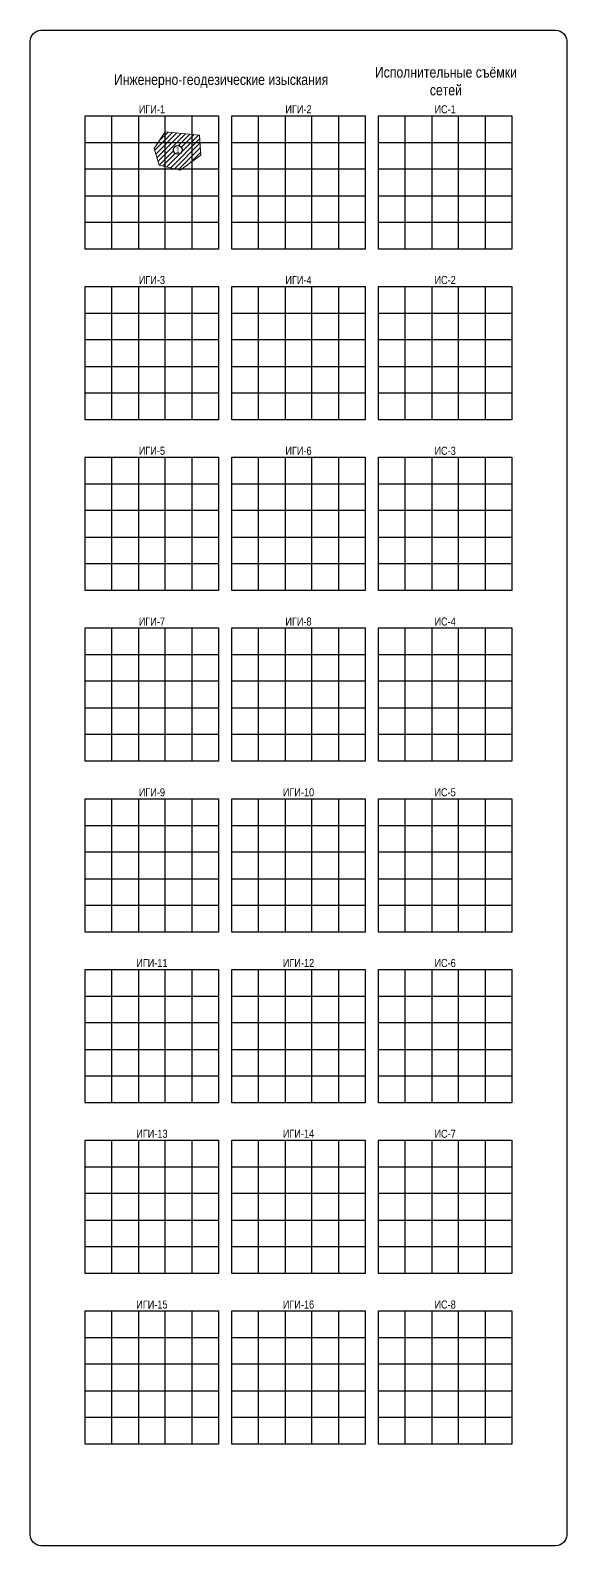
# Model space of a CAD drawing. Header units: metres. Extents: x -331 to 695, y -18 to 691.
# Drawn here: x 265 to 365.6, y -18 to 266 of the extents above; entities that cross this region are included whole.
import ezdxf
from ezdxf.enums import TextEntityAlignment as Align

# ---------------------------------------------------------------- set-up
doc = ezdxf.new("R2010")
doc.units = ezdxf.units.M
doc.linetypes.add('СП_Граница маскировки', pattern=[3, 0, -3])
doc.layers.add('21 Формуляр', color=7, linetype='Continuous')
doc.styles.add('СП_Р', font='ARIALN.TTF')

# ---------------------------------------------------------------- blocks, each defined once
blk = doc.blocks.new('СП_Картограмма')
at = {"color": 0, "linetype": 'ByBlock', "lineweight": -2}
for p, q in [((-80, 0), (-55, 0)), ((-80, -25), (-80, 0)), ((-75, -25), (-75, 0)), ((-70, 0), (-70, -25)), ((-65, -25), (-65, 0)), ((-60, 0), (-60, -25)), ((-55, 0), (-55, -25)), ((-52.5, -25), (-52.5, 0)), ((-52.5, 0), (-27.5, 0)), ((-47.5, -25), (-47.5, 0)), ((-42.5, 0), (-42.5, -25)), ((-37.5, -25), (-37.5, 0)), ((-32.5, 0), (-32.5, -25)), ((-27.5, 0), (-27.5, -25)), ((-25, -25), (-25, 0)), ((-25, 0), (0, 0)), ((-20, -25), (-20, 0)), ((-15, 0), (-15, -25)), ((-10, -25), (-10, 0)), ((-5, 0), (-5, -25)), ((0, 0), (0, -25)), ((-80, -5), (-55, -5)), ((-52.5, -5), (-27.5, -5)), ((-25, -5), (0, -5)), ((-55, -10), (-80, -10)), ((-27.5, -10), (-52.5, -10)), ((0, -10), (-25, -10)), ((-80, -15), (-55, -15)), ((-52.5, -15), (-27.5, -15)), ((-25, -15), (0, -15)), ((-55, -20), (-80, -20)), ((-27.5, -20), (-52.5, -20)), ((0, -20), (-25, -20)), ((-55, -25), (-80, -25)), ((-27.5, -25), (-52.5, -25)), ((0, -25), (-25, -25))]:
    blk.add_line(p, q, dxfattribs=at)
at = {"color": 0, "style": 'СП_Р'}
for tag, p in [('ИГИ_1', (-67.5, 0)), ('ИГИ_2', (-40, 0)), ('ИЧ_1', (-12.5, 0))]:
    blk.add_attdef(tag, text='', height=1.5, dxfattribs=at).set_placement(p, align=Align.BOTTOM_CENTER)
blk = doc.blocks.new('СП_Номер съемки')
at = {"color": 0, "linetype": 'СП_Граница маскировки', "lineweight": 0}
blk.add_wipeout([(0, 1.25), (-0.48, 1.15), (-0.88, 0.88), (-1.16, 0.48), (-1.25, 0), (-1.15, -0.48), (-0.88, -0.88), (-0.48, -1.16), (0, -1.25), (0.48, -1.15), (0.88, -0.88), (1.16, -0.48), (1.25, 0), (1.15, 0.48), (0.88, 0.88), (0.48, 1.16)], dxfattribs=at)
at = {"color": 0, "linetype": 'ByBlock', "lineweight": -2}
blk.add_circle((0, 0), 1.25, dxfattribs=at)
at = {"color": 0, "linetype": 'ByBlock', "lineweight": -2, "style": 'СП_Р'}
blk.add_attdef('№', text='', height=1.5, dxfattribs=at).set_placement((0, 0), align=Align.MIDDLE_CENTER)

msp = doc.modelspace()

# ---------------------------------------------------------------- hatches: boundary and pattern name
at = {"layer": '21 Формуляр'}
h = msp.add_hatch(dxfattribs=at)
h.set_pattern_fill('ANSI31', color=5, scale=0.2)
h.set_pattern_definition([(45, (5.3186, 0), (-0.4490128, 0.4490128), [])])
h.paths.add_polyline_path([(290.28, 246.97), (288.24, 243.82), (289.16, 240.74), (293.14, 239.82), (297.01, 242.58), (296.72, 246.35)])

# ---------------------------------------------------------------- linework, layer by layer
at = {"layer": '21 Формуляр', "color": 5, "linetype": 'Continuous', "lineweight": 20, "ltscale": 0.5}
msp.add_lwpolyline([(290.28, 246.97), (288.24, 243.82), (289.16, 240.74), (293.14, 239.82), (297.01, 242.58), (296.72, 246.35), (290.28, 246.97)], dxfattribs=at)

# ---------------------------------------------------------------- block references
at = {"layer": '21 Формуляр'}
for p, values in [((355.32, 250), {'ИГИ_1': 'ИГИ-1', 'ИГИ_2': 'ИГИ-2', 'ИЧ_1': 'ИС-1'}), ((355.32, 218), {'ИГИ_1': 'ИГИ-3', 'ИГИ_2': 'ИГИ-4', 'ИЧ_1': 'ИС-2'}), ((355.32, 186), {'ИГИ_1': 'ИГИ-5', 'ИГИ_2': 'ИГИ-6', 'ИЧ_1': 'ИС-3'}), ((355.32, 154), {'ИГИ_1': 'ИГИ-7', 'ИГИ_2': 'ИГИ-8', 'ИЧ_1': 'ИС-4'}), ((355.32, 122), {'ИГИ_1': 'ИГИ-9', 'ИГИ_2': 'ИГИ-10', 'ИЧ_1': 'ИС-5'}), ((355.32, 90), {'ИГИ_1': 'ИГИ-11', 'ИГИ_2': 'ИГИ-12', 'ИЧ_1': 'ИС-6'}), ((355.32, 58), {'ИГИ_1': 'ИГИ-13', 'ИГИ_2': 'ИГИ-14', 'ИЧ_1': 'ИС-7'}), ((355.32, 26), {'ИГИ_1': 'ИГИ-15', 'ИГИ_2': 'ИГИ-16', 'ИЧ_1': 'ИС-8'})]:
    msp.add_blockref('СП_Картограмма', p, dxfattribs=at).add_auto_attribs(values)

# ---------------------------------------------------------------- texts
at = {"layer": '21 Формуляр', "color": 7, "lineweight": 13, "char_height": 2, "attachment_point": 5, "style": 'СП_Р'}
for s, insert, width in [('Исполнительные съёмки сетей', (342.97, 256.46), 31.1771), ('Инженерно-геодезические изыскания', (300.8, 256.46), 57.9107)]:
    msp.add_mtext(s, dxfattribs=dict(at, insert=insert, width=width))

# ---------------------------------------------------------------- next in the draw order: block references
at = {"layer": '21 Формуляр'}
ref = msp.add_blockref('СП_Номер съемки', (292.66, 243.58), dxfattribs=dict(at, xscale=0.65, yscale=0.65, zscale=0.65))
ref.add_attrib('№', '1', dxfattribs={"layer": '0', "color": 0, "linetype": 'ByBlock', "lineweight": -2, "height": 1, "style": 'СП_Р'}).set_placement((292.66, 243.58), align=Align.MIDDLE_CENTER)

# ---------------------------------------------------------------- next in the draw order: linework, layer by layer
msp.add_lwpolyline([(267, 266), (363.64, 266, -0.414214), (365.64, 264), (365.64, -16, -0.414214), (363.64, -18), (267, -18, -0.414214), (265, -16), (265, 264, -0.414214)], format="xyb", close=True, dxfattribs=at)

doc.saveas('drawing.dxf')
